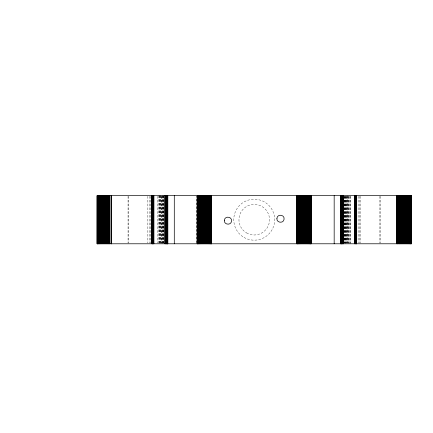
<?xml version="1.0" encoding="UTF-8"?>
<svg xmlns="http://www.w3.org/2000/svg" width="433" height="433" viewBox="0 0 433 433"><rect width="100%" height="100%" fill="white"/><g stroke="black" fill="none" stroke-linecap="round" stroke-linejoin="round"><path stroke-width="0.32" stroke-dasharray="2.17 1.62" d="M380.412 196.29L380.412 243.119M379.876 196.29L379.876 243.119M360.83 196.29L360.83 243.119M359.314 196.29L359.314 243.119M358.129 196.29L358.129 243.119M350.827 196.29L350.827 243.119M350.232 196.29L350.232 243.784M349.355 196.29L349.355 243.119M348.976 196.29L348.976 243.784M348.597 196.29L348.597 243.119M348.224 196.29L348.224 243.119M347.851 196.29L347.851 243.119M347.483 196.29L347.483 243.119M347.12 195.619L347.12 243.119M346.763 196.29L346.763 243.119M346.416 196.29L346.416 243.119M346.075 196.29L346.075 243.119M345.74 196.29L345.74 243.119M345.42 196.29L345.42 243.119M345.106 196.29L345.106 243.784M344.809 196.29L344.809 243.119M344.516 196.29L344.516 243.119M344.246 196.29L344.246 243.119M163.939 196.29L163.939 243.119M163.652 195.619L163.652 243.119M163.349 195.619L163.349 243.119M163.041 195.619L163.041 243.119M162.716 195.619L162.716 243.119M162.386 195.619L162.386 243.119M162.039 196.29L162.039 243.784M161.693 196.29L161.693 243.119M161.336 196.29L161.336 243.119M160.973 195.619L160.973 243.119M160.605 195.619L160.605 243.119M160.232 195.619L160.232 243.119M159.858 195.619L159.858 243.119M159.479 195.619L159.479 243.119M159.1 195.619L159.1 243.119M158.224 195.619L158.224 243.119M157.628 196.29L157.628 243.119M150.327 196.29L150.327 243.119M149.141 196.29L149.141 243.119M147.626 196.29L147.626 243.119M128.579 196.29L128.579 243.119M128.044 196.29L128.044 243.119M196.371 243.119L196.371 196.29L196.333 243.119M243.996 237.43A20.47 20.47 0 0 0 274.701 219.704A20.47 20.47 0 0 0 243.996 201.973A20.47 20.47 0 0 0 243.996 237.43M246.583 232.943A15.29 15.29 0 0 0 269.521 219.704A15.29 15.29 0 0 0 246.583 206.46A15.29 15.29 0 0 0 246.583 232.943"/><path stroke-width="0.65" d="M411.242 195.619L411.296 243.784M411.22 243.784L411.166 195.619L411.139 243.784M411.036 195.619L411.036 243.784M410.917 195.619L410.917 243.784M410.776 195.619L410.776 243.784M410.619 195.619L410.619 243.784M410.446 195.619L410.446 243.784M410.251 195.619L410.251 243.784M410.046 195.619L410.046 243.784M409.818 195.619L409.818 243.784M409.58 195.619L409.58 243.784M409.32 195.619L409.32 243.784M409.055 195.619L409.055 243.784M408.768 195.619L408.768 243.784M408.471 195.619L408.471 243.784M408.167 195.619L408.167 243.784M407.848 195.619L407.848 243.784M407.518 195.619L407.518 243.784M407.177 195.619L407.177 243.784M406.831 195.619L406.831 243.784M406.479 195.619L406.479 243.784M406.116 195.619L406.116 243.784M405.748 195.619L405.748 243.784M405.38 195.619L405.38 243.784M405.007 195.619L405.007 243.784M404.628 195.619L404.628 243.784M404.249 195.619L404.249 243.784M403.87 195.619L403.87 243.784M403.491 195.619L403.491 243.784M403.118 195.619L403.118 243.784M402.744 195.619L402.744 243.784M402.376 195.619L402.376 243.784M402.008 195.619L402.008 243.784M401.651 195.619L401.651 243.784M401.299 195.619L401.299 243.784M400.958 195.619L400.958 243.784M400.617 195.619L400.617 243.784M400.292 195.619L400.292 243.784M399.978 195.619L399.978 243.784M399.675 195.619L399.675 243.784M399.383 195.619L399.383 243.784M399.102 195.619L399.102 243.784M398.836 195.619L398.836 243.784M398.587 195.619L398.587 243.784M397.288 195.619L397.288 243.784M397.213 195.619L397.175 243.784M397.083 195.619L397.11 243.784M397.029 195.619L397.007 243.784M396.899 195.619L396.926 243.784M356.581 243.784L356.57 195.619L356.494 243.784M356.424 195.619L356.424 243.784M356.337 195.619L356.337 243.784M356.229 195.619L356.229 243.784M356.105 195.619L356.105 243.784M355.958 195.619L355.958 243.784M355.796 195.619L355.796 243.784M355.612 195.619L355.612 243.784M355.417 195.619L355.417 243.784M355.201 195.619L355.201 243.784M354.973 195.619L354.973 243.784M354.724 195.619L354.724 243.784M354.589 195.619L354.589 243.784M343.613 195.619L343.613 243.784M343.385 195.619L343.385 243.784M343.169 195.619L343.169 243.784M342.958 195.619L342.958 243.784M342.752 195.619L342.752 243.784M342.557 195.619L342.557 243.784M342.368 195.619L342.368 243.784M342.194 195.619L342.194 243.784M342.021 195.619L342.021 243.784M341.859 195.619L341.859 243.784M341.707 195.619L341.707 243.784M341.567 195.619L341.567 243.784M341.437 195.619L341.437 243.784M341.312 195.619L341.312 243.784M341.204 195.619L341.204 243.784M341.101 195.619L341.101 243.784M341.009 195.619L341.009 243.784M340.928 195.619L340.879 243.784M340.858 195.619L340.798 243.784L340.69 195.619M340.668 195.619L340.679 243.784M334.173 195.619L334.173 243.784M311.246 195.619L311.267 243.784M311.143 195.619L311.127 243.784M311.083 195.619L311.013 243.784M310.932 195.619L310.932 243.784M310.845 195.619L310.845 243.784M310.742 195.619L310.742 243.784M310.629 195.619L310.629 243.784M310.51 195.619L310.51 243.784M310.374 195.619L310.374 243.784M310.234 195.619L310.234 243.784M310.082 195.619L310.082 243.784M309.92 195.619L309.92 243.784M309.752 195.619L309.752 243.784M309.573 195.619L309.573 243.784M309.384 195.619L309.384 243.784M309.189 195.619L309.189 243.784M308.989 195.619L308.989 243.784M308.778 195.619L308.778 243.784M308.561 195.619L308.561 243.784M308.334 195.619L308.334 243.784M308.101 195.619L308.101 243.784M307.863 195.619L307.863 243.784M307.619 195.619L307.619 243.784M307.37 195.619L307.37 243.784M307.116 195.619L307.116 243.784M306.856 195.619L306.856 243.784M306.591 195.619L306.591 243.784M306.326 195.619L306.326 243.784M306.055 195.619L306.055 243.784M305.779 195.619L305.779 243.784M305.503 195.619L305.503 243.784M305.227 195.619L305.227 243.784M304.946 195.619L304.946 243.784M304.664 195.619L304.664 243.784M304.377 195.619L304.377 243.784M304.096 195.619L304.096 243.784M303.814 195.619L303.814 243.784M303.528 195.619L303.528 243.784M303.246 195.619L303.246 243.784M302.965 195.619L302.965 243.784M302.683 195.619L302.683 243.784M302.407 195.619L302.407 243.784M302.131 195.619L302.131 243.784M301.861 195.619L301.861 243.784M301.59 195.619L301.59 243.784M301.33 195.619L301.33 243.784M301.065 195.619L301.065 243.784M300.811 195.619L300.811 243.784M300.562 195.619L300.562 243.784M300.313 195.619L300.313 243.784M300.074 195.619L300.074 243.784M299.842 195.619L299.842 243.784M299.614 195.619L299.614 243.784M299.392 195.619L299.392 243.784M299.181 195.619L299.181 243.784M298.976 195.619L298.976 243.784M298.775 195.619L298.775 243.784M298.586 195.619L298.586 243.784M298.402 195.619L298.402 243.784M298.234 195.619L298.234 243.784M298.066 195.619L298.066 243.784M297.915 195.619L297.915 243.784M297.769 195.619L297.769 243.784M297.633 195.619L297.633 243.784M297.509 195.619L297.509 243.784M297.39 195.619L297.39 243.784M297.287 195.619L297.255 243.784M297.19 195.619L297.162 243.784M297.108 195.619L297.033 243.784L296.951 195.619M296.849 195.619L296.919 243.784M296.832 195.619L296.827 243.784M211.613 195.619L211.607 243.784M211.537 195.619L211.591 243.784M211.423 195.619L211.488 243.784M211.347 195.619L211.347 243.784M211.266 195.619L211.266 243.784M211.169 195.619L211.169 243.784M211.066 195.619L211.066 243.784M210.952 195.619L210.952 243.784M210.822 195.619L210.822 243.784M210.687 195.619L210.687 243.784M210.546 195.619L210.546 243.784M210.389 195.619L210.389 243.784M210.227 195.619L210.227 243.784M210.054 195.619L210.054 243.784M209.87 195.619L209.87 243.784M209.68 195.619L209.68 243.784M209.485 195.619L209.485 243.784M209.28 195.619L209.28 243.784M209.063 195.619L209.063 243.784M208.847 195.619L208.847 243.784M208.619 195.619L208.619 243.784M208.381 195.619L208.381 243.784M208.143 195.619L208.143 243.784M207.9 195.619L207.9 243.784M207.645 195.619L207.645 243.784M207.391 195.619L207.391 243.784M207.131 195.619L207.131 243.784M206.866 195.619L206.866 243.784M206.595 195.619L206.595 243.784M206.325 195.619L206.325 243.784M206.048 195.619L206.048 243.784M205.772 195.619L205.772 243.784M205.491 195.619L205.491 243.784M205.21 195.619L205.21 243.784M204.928 195.619L204.928 243.784M204.647 195.619L204.647 243.784M204.36 195.619L204.36 243.784M204.078 195.619L204.078 243.784M203.797 195.619L203.797 243.784M203.51 195.619L203.51 243.784M203.234 195.619L203.234 243.784M202.953 195.619L202.953 243.784M202.676 195.619L202.676 243.784M202.4 195.619L202.4 243.784M202.13 195.619L202.13 243.784M201.865 195.619L201.865 243.784M201.599 195.619L201.599 243.784M201.34 195.619L201.34 243.784M201.085 195.619L201.085 243.784M200.836 195.619L200.836 243.784M200.593 195.619L200.593 243.784M200.355 195.619L200.355 243.784M200.122 195.619L200.122 243.784M199.9 195.619L199.9 243.784M199.683 195.619L199.683 243.784M199.472 195.619L199.472 243.784M199.267 195.619L199.267 243.784M199.072 195.619L199.072 243.784M198.882 195.619L198.882 243.784M198.704 195.619L198.704 243.784M198.536 195.619L198.536 243.784M198.374 195.619L198.374 243.784M198.222 195.619L198.222 243.784M198.081 195.619L198.081 243.784M197.951 195.619L197.951 243.784M197.827 195.619L197.827 243.784M197.713 195.619L197.713 243.784M197.616 195.619L197.616 243.784M197.524 195.619L197.443 243.784M197.372 195.619L197.372 243.784M197.313 195.619L197.264 243.784M197.204 195.619L197.188 243.784M174.288 195.619L174.288 243.784M167.782 195.619L167.787 243.784M167.706 195.619L167.744 243.784M167.641 195.619L167.576 243.784M167.528 195.619L167.506 243.784M167.419 195.619L167.447 243.784M167.36 195.619L167.36 243.784M167.257 195.619L167.257 243.784M167.143 195.619L167.143 243.784M167.019 195.619L167.019 243.784M166.889 195.619L166.889 243.784M166.748 195.619L166.748 243.784M166.597 195.619L166.597 243.784M166.434 195.619L166.434 243.784M166.267 195.619L166.267 243.784M166.088 195.619L166.088 243.784M165.899 195.619L165.899 243.784M165.704 195.619L165.704 243.784M165.503 195.619L165.503 243.784M165.292 195.619L165.292 243.784M165.07 195.619L165.07 243.784M164.849 195.619L164.849 243.784M153.872 195.619L153.872 243.784M153.731 195.619L153.731 243.784M153.488 195.619L153.488 243.784M153.255 195.619L153.255 243.784M153.038 195.619L153.038 243.784M152.844 195.619L152.844 243.784M152.665 195.619L152.665 243.784M152.497 195.619L152.497 243.784M152.356 195.619L152.356 243.784M152.227 195.619L152.227 243.784M152.124 195.619L152.124 243.784M152.032 195.619L152.032 243.784M151.961 195.619L151.886 243.784L151.875 195.619M111.562 243.784L111.557 195.619L111.508 243.784M111.454 195.619L111.378 243.784M111.281 195.619L111.281 243.784M111.167 195.619L111.167 243.784M109.868 195.619L109.868 243.784M109.619 195.619L109.619 243.784M109.354 195.619L109.354 243.784M109.078 195.619L109.078 243.784M108.786 195.619L108.786 243.784M108.477 195.619L108.477 243.784M108.163 195.619L108.163 243.784M107.839 195.619L107.839 243.784M107.503 195.619L107.503 243.784M107.157 195.619L107.157 243.784M106.805 195.619L106.805 243.784M106.448 195.619L106.448 243.784M106.085 195.619L106.085 243.784M105.712 195.619L105.712 243.784M105.338 195.619L105.338 243.784M104.965 195.619L104.965 243.784M104.586 195.619L104.586 243.784M104.207 195.619L104.207 243.784M103.828 195.619L103.828 243.784M103.455 195.619L103.455 243.784M103.081 195.619L103.081 243.784M102.708 195.619L102.708 243.784M102.34 195.619L102.34 243.784M101.982 195.619L101.982 243.784M101.625 195.619L101.625 243.784M101.279 195.619L101.279 243.784M100.943 195.619L100.943 243.784M100.613 195.619L100.613 243.784M100.294 195.619L100.294 243.784M99.985 195.619L99.985 243.784M99.687 195.619L99.687 243.784M99.406 195.619L99.406 243.784M99.135 195.619L99.135 243.784M98.881 195.619L98.881 243.784M98.637 195.619L98.637 243.784M98.415 195.619L98.415 243.784M98.204 195.619L98.204 243.784M98.015 195.619L98.015 243.784M97.836 195.619L97.836 243.784M97.679 195.619L97.679 243.784M97.544 195.619L97.544 243.784M97.425 195.619L97.425 243.784M97.322 195.619L97.322 243.784M97.241 195.619L97.241 243.784M97.176 195.619L97.133 243.784M224.37 220.251C223.655 224.824 231.2 225.728 231.547 221.079C232.261 216.505 224.716 215.602 224.37 220.251M276.909 218.324C276.194 222.898 283.739 223.801 284.086 219.152C284.806 214.579 277.255 213.675 276.909 218.324M411.35 195.619L97.106 195.619L97.111 243.784L411.35 243.784L411.334 195.619"/></g></svg>
